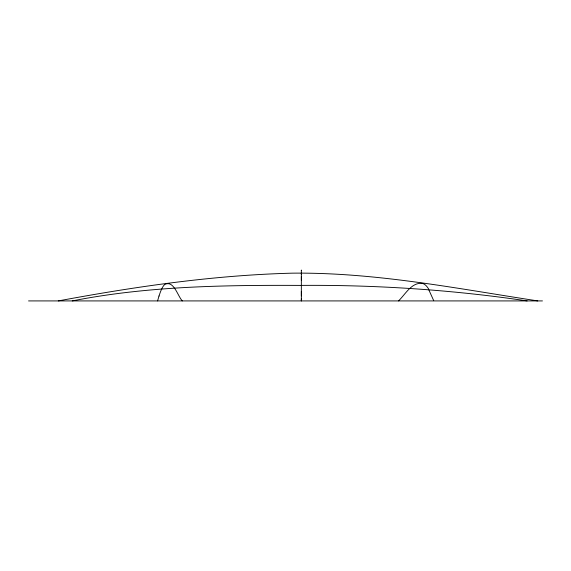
<?xml version="1.0" encoding="UTF-8"?>
<svg xmlns="http://www.w3.org/2000/svg" width="571" height="571" viewBox="0 0 571 571"><rect width="100%" height="100%" fill="white"/><g stroke="black" fill="none" stroke-linecap="round" stroke-linejoin="round"><path stroke-width="0.86" d="M301.345 300.781L301.345 298.769M301.345 295.871L301.345 276.578M301.345 274.223L301.345 273.145M301.345 270.64L301.345 270.083M157.582 300.917L159.016 295.949M398.501 300.917C405.36 294.429 411.42 282.252 422.297 283.352A246.601 38.336 -90 0 1 423.118 283.644A185.354 28.843 -90 0 1 428.6 288.983M58.313 300.917C135.563 286.556 213.747 275.172 292.402 273.159C374.983 272.267 456.465 288.462 537.768 300.917M72.274 300.917C147.225 286.121 223.846 285.086 299.968 285.4C375.939 284.786 451.947 289.775 527.119 300.917M28.55 300.917L542.45 300.917M182.292 300.917C177.674 296.092 173.82 279.933 164.833 284.422A234.831 24.81 -90 0 0 159.016 296.078M428.585 289.29L433.717 300.667M301.345 270.361L301.345 280.282M301.345 291.367L301.345 300.917"/></g></svg>
